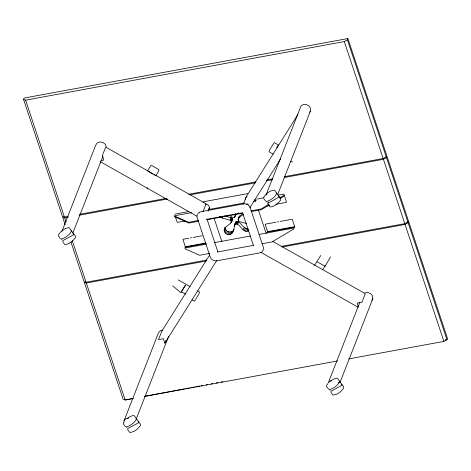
<?xml version="1.0" encoding="UTF-8"?>
<svg xmlns="http://www.w3.org/2000/svg" width="471" height="471" viewBox="0 0 471 471"><rect width="100%" height="100%" fill="white"/><g stroke="black" fill="none" stroke-linecap="round" stroke-linejoin="round"><path stroke-width="0.71" d="M232.48 232.874L233.963 229.218C232.568 234.111 224.39 231.856 225.197 227.01C223.077 229.683 224.496 233.722 227.805 234.417C233.292 235.794 233.969 228.676 234.57 225.014C237.09 214.735 242.541 229.583 248.011 228.753L247.01 231.308C241.817 232.291 238.697 220.54 234.57 225.014M123.92 422.758L124.056 420.756L158.574 332.673L160.352 330.66L162.46 330.124M277.743 194.482L310.389 111.185L310.572 108.513L309.1 106.028L306.438 104.527L303.436 104.48L301.046 105.904L266.038 195.059M245.285 199.274L245.679 197.549L247.075 196.383M235.571 213.834C235.965 218.456 231.761 218.579 229.883 215.117M234.611 226.516L235.571 222.459M224.196 229.565C225.674 225.244 231.997 224.443 232.415 219.415L231.585 217.896L224.673 215.895M232.415 219.415L231.267 222.506M246.527 223.301C238.102 222.188 234.387 219.627 243.542 214.505M238.585 218.615L239.586 216.054L239.156 217.596A1.813 1.566 21.4 0 1 239.244 216.489L242.895 213.316M197.52 214.117L196.943 215.783L197.143 217.578L210.302 257.201C211.273 259.745 214.058 261.217 216.713 260.822L259.733 252.915C262.371 252.456 264.054 249.624 263.295 247.081L250.142 207.458L249.194 205.798M224.196 230.79L225.191 228.235M68.054 216.442L64.439 217.102L62.384 216.295L23.55 99.346L24.05 98.068L347.886 38.54L386.72 155.489L386.22 156.766L383.164 158.515L284.148 176.719M61.96 231.29L95.678 145.262L97.091 143.013L99.717 141.93L102.725 142.36L105.157 144.167L106.246 146.775M72.722 233.345L102.961 156.189M182.983 239.674L185.339 246.775L184.832 248.07L206.039 244.172M203.013 211.656L206.098 203.79L154.294 174.547M208.135 211.014L209.418 207.74L208.983 205.945L207.552 204.555L205.591 204.008M209.772 254.811L161.859 331.084L158.521 339.603L163.337 338.714L164.815 343.153L165.839 340.533M136.296 418.807L168.677 336.194M220.987 217.514L222.271 218.061L223.019 216.148M224.614 231.997L225.615 229.442M222.271 218.061L230.001 220.192L231.002 217.637L231.579 217.902A1.813 1.566 21.4 0 1 232.256 219.951L230.914 222.942M225.409 233.068L226.41 230.507M231.414 221.971L230.584 220.452L231.585 217.896M231.049 220.875L232.056 218.32M231.338 221.405L232.344 218.85M226.51 233.899L227.511 231.343M234.264 217.419L235.017 215.506M227.805 234.417L228.806 231.862M234.693 217.043L235.93 213.981L235.264 214.864M229.177 234.57L230.178 232.015M230.496 234.346L231.496 231.791M234.805 224.514L235.806 221.959M235.235 224.131L236.236 221.576M231.632 233.763L232.633 231.208M243.413 204.226L246.492 196.366L297.919 114.518M235.794 223.925L236.795 221.37M238.085 219.586L239.233 216.495M236.424 223.913L237.425 221.358M238.155 220.151L238.656 218.874M237.037 224.102L238.038 221.547M237.561 224.467L238.561 221.912M243.213 229.889L244.214 227.334M244.331 230.696L245.332 228.141M256.86 199.445L257.019 199.039M277.284 147.435L277.949 145.733L276.807 147.547M245.638 231.184L246.639 228.629M248.818 229.777L248.317 231.055L247.01 231.308M267.051 232.957L267.557 231.661L294.422 226.722L293.91 228.017L259.144 234.411M283.972 195.259L283.465 196.554L280.38 198.385M23.55 99.346L25.605 100.152L344.325 41.566L347.386 39.817L347.886 38.54M284.407 177.502L383.423 159.304L386.479 157.555L386.979 156.278L408.351 220.64L407.851 221.918L404.795 223.666L281.211 246.38M359.921 302.094L328.346 382.664L330.454 380.927L331.631 380.792M339.909 382.664L372.826 298.679L372.573 295.976L370.742 293.674L367.91 292.509L364.972 292.844M282.194 247.034L405.054 224.449L408.116 222.701L408.616 221.423L407.168 221.688M348.493 358.937L443.894 341.404L446.95 339.656L447.45 338.378L408.616 221.423M208.73 209.36L209.418 207.74M330.554 256.848L325.084 266.28L317.213 261.835M147.623 170.761L151.12 165.191M273.81 143.178L270.007 149.23L269.006 151.786L273.098 154.094M164.815 343.153L216.625 260.687M249.842 207.817L280.616 158.833M314.522 265.397L320.739 255.5M322.558 269.901L325.502 265.214M371.766 300.368L372.826 298.679M263.619 197.261C266.097 193.764 269.965 190.166 274.469 190.19L280.645 198.579L280.769 199.881C278.29 203.378 274.422 206.975 269.924 206.952L268.034 204.332L267.958 203.178L268.623 202.153M330.442 381.121L333.338 379.279L335.923 378.237L337.448 378.29L339.385 381.057L339.461 382.211C337.43 385.649 333.892 388.128 330.183 389.476M146.946 188.812L147.735 187.694M327.975 383.465L326.603 385.355L326.727 386.662L328.611 389.282M309.5 112.192L310.389 111.185M124.056 420.756L125.834 418.743L128.648 418.024M127.188 418.483L130.084 416.641L132.675 415.599L134.194 415.652L140.37 424.041L140.493 425.342C138.015 428.84 134.153 432.437 129.649 432.413L127.765 429.793L127.688 428.634L138.609 422.723L138.533 421.569M268.423 204.597L261.028 208.989L250.99 210.831M279.515 198.003L283.212 195.806M269.288 204.979L261.275 209.742L251.243 211.585M294.163 228.771L271.973 241.953L261.941 243.801M267.958 203.178L278.879 197.261L278.803 196.107M338.172 382.905L339.461 382.211M61.995 238.897C65.704 237.549 69.243 235.076 71.268 231.632L71.198 230.478L69.261 227.711C64.757 227.687 60.894 231.285 58.41 234.782L58.534 236.083L60.423 238.703M267.204 201.376C270.913 200.028 274.452 197.555 276.477 194.111L276.4 192.957M126.934 426.838C130.644 425.49 134.182 423.011 136.207 419.573L136.131 418.419M198.945 212.439L200.711 211.75L243.731 203.843L245.721 203.837L247.64 204.526M144.697 396.329L184.467 388.875M185.91 388.604L189.525 387.921M190.973 387.651L194.588 386.974M196.036 386.703L199.651 386.026M201.099 385.755L202.542 385.484M206.157 384.807L207.605 384.536M211.22 383.853L212.668 383.582M216.283 382.905L217.726 382.635M221.341 381.957L222.789 381.687M446.95 339.656L445.501 339.927L446.95 339.656L408.116 222.701M101.077 160.576L103.832 160.069L102.354 155.624L105.692 147.111L153.016 173.823M79.617 214.317L166.345 198.373M188.747 194.252L255.965 181.9M266.804 179.904L272.585 178.845M65.175 224.696L62.649 217.084L64.704 217.89L68.319 217.225M79.157 215.229L167.329 199.027M189.731 194.906L255.5 182.819M266.345 180.823L272.126 179.763M247.734 193.616L204.72 201.529A5.222 4.51 21.4 0 0 202.954 202.218M174.8 214.152L188.229 211.685M257.725 198.909L264.09 197.738M278.226 195.141L283.883 194.099L286.486 201.947M191.803 212.609L174.135 215.853L188.624 222.3L198.662 220.452M208.753 209.489L244.09 202.995M253.469 201.27L256.354 200.74M197.938 213.198L199.315 212.945M246.598 204.249L247.976 203.996L248.606 205.898M185.021 220.981L177.249 222.406L175.318 216.601M267.245 205.862L269.365 205.474M275.723 204.308L286.327 202.359M219.451 216.631L220.887 216.366M237.372 213.339L238.809 213.075M206.769 219.339L242.565 212.762L253.51 245.727L253.669 245.32L217.496 251.973M198.197 221.335L188.877 223.048L174.382 216.607M206.798 219.757L242.642 213.169M183.142 239.268L188.794 238.232M190.207 237.967L191.626 237.708M193.039 237.449L202.23 235.759M265.361 224.155L275.965 222.206M277.378 221.947L278.791 221.688M280.204 221.429L291.514 219.345M185.339 246.775L205.839 243.007M185.745 247.116L206.245 243.348M268.676 231.873L294.122 227.199M214.57 242.606L250.513 235.995M209.607 253.422L199.574 255.264L185.079 248.823M70.921 241.994L84.021 281.446L86.075 282.253L206.769 260.069M86.334 283.036L125.174 399.991L133.128 398.501L125.174 399.991L123.114 399.184L84.28 282.229L86.334 283.036L206.31 260.981M144.685 396.405L337.654 360.933M290.607 161.359L292.674 162.024M230.001 220.192L230.584 220.452M274.193 142.572L278.596 145.056M151.727 165.533L158.992 169.637L157.991 172.192L155.813 175.654L147.947 171.209M272.591 241.329L365.313 293.68L361.975 302.199L357.159 303.088L358.419 306.892M100.288 161.677L196.854 216.189M260.787 252.285L357.989 307.163M178.215 279.904L190.178 286.656M197.732 290.925L199.622 291.991L198.621 294.546L194.435 301.204L192.097 299.886M185.556 294.11L181.317 291.714L185.497 285.061L180.899 292.785L172.775 285.856M267.557 231.661L267.811 232.409L265.202 224.561M339.385 381.057L343.624 386.679L343.748 387.98C341.269 391.478 337.401 395.075 332.903 395.051L331.013 392.431L330.942 391.271L341.864 385.36L341.787 384.206M71.198 230.478L75.437 236.101L75.56 237.402C73.082 240.899 69.213 244.496 64.715 244.473L62.826 241.853L62.749 240.699L73.67 234.782L73.6 233.628M263.742 198.562L265.632 201.182M125.363 426.644L123.473 424.024L123.349 422.717M266.427 201.117L267.086 202.088M329.406 389.211L330.071 390.182M61.218 238.638L61.878 239.609M126.157 426.573L126.817 427.544M347.386 39.817L386.22 156.766M386.479 157.555L407.851 221.918M344.325 41.566L383.164 158.515M383.423 159.304L404.795 223.666M405.054 224.449L443.894 341.404M292.22 219.215L294.828 227.069M254.84 199.321L255.529 201.411M258.302 209.748L266.15 233.386M214.128 218.326L221.882 241.676M206.934 218.933L217.879 251.903M25.605 100.152L64.439 217.102M64.704 217.89L66.081 222.041M72.287 240.728L86.075 282.253"/></g></svg>
